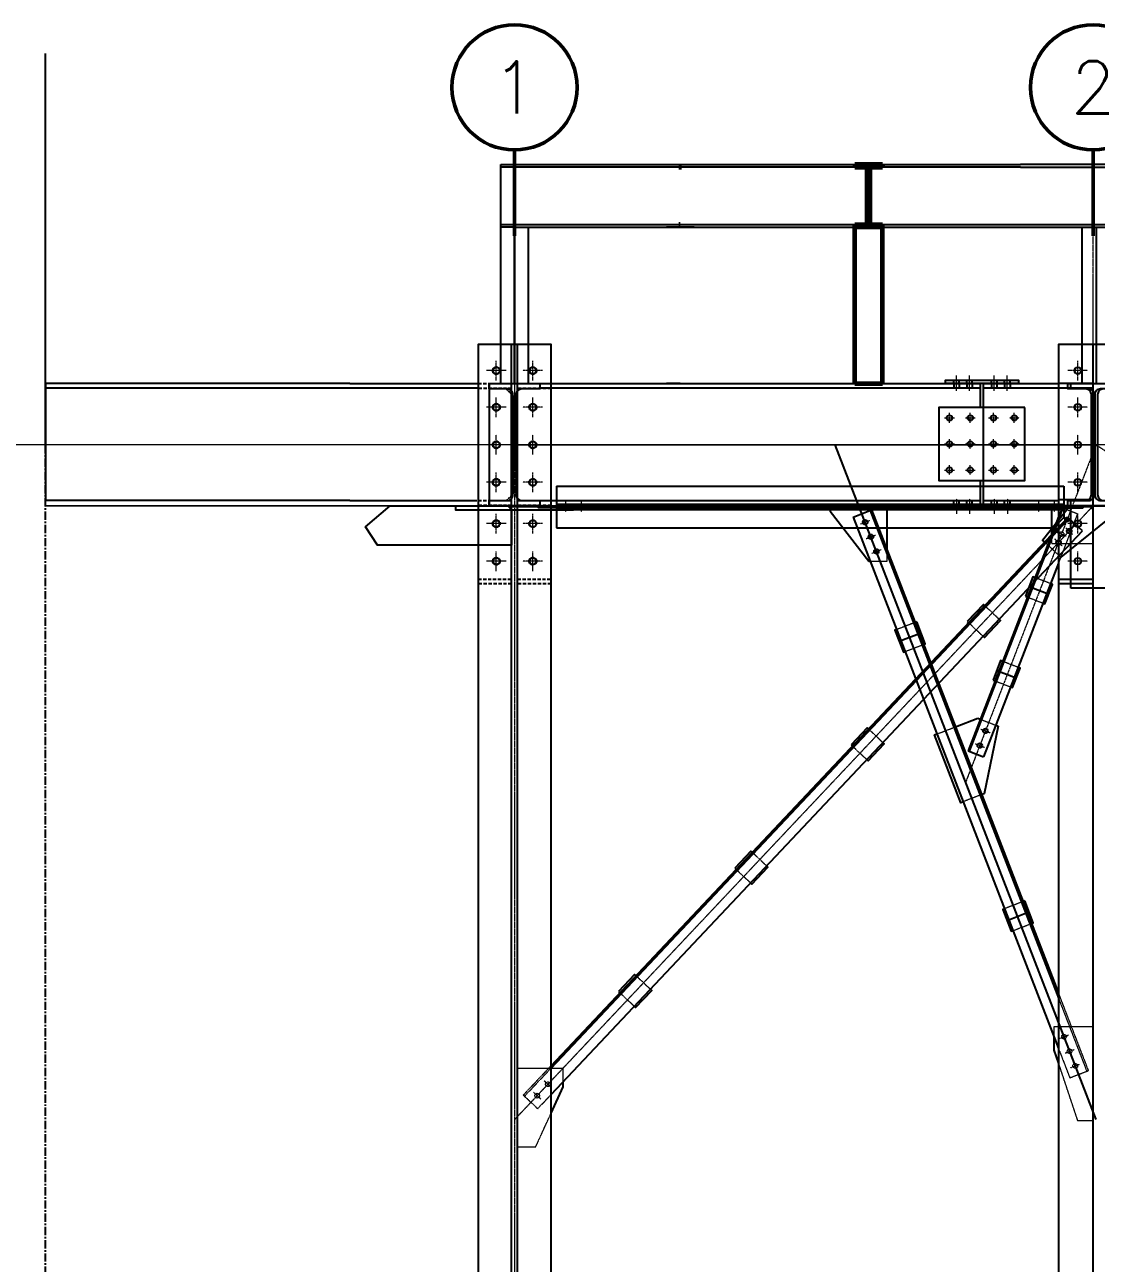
# Model space of a CAD drawing. Header units: millimetres. Extents: x 13669 to 217197, y -88248 to 24578.
# Drawn here: x 61691 to 65801, y 18492 to 23242 of the extents above; entities that cross this region are included whole.
import ezdxf
from ezdxf.enums import TextEntityAlignment as Align

# ---------------------------------------------------------------- set-up
doc = ezdxf.new("R2010")
doc.units = ezdxf.units.MM
for name, pattern in [('CENTER', [50.8, 31.75, -6.35, 6.35, -6.35]), ('CENTER2', [1.125, 0.75, -0.125, 0.125, -0.125]), ('DASHED', [19.05, 12.7, -6.35]), ('DASHED2', [0.375, 0.25, -0.125])]:
    doc.linetypes.add(name, pattern=pattern)
for name, color, linetype in [('CHAPA PISO', 3, 'Continuous'), ('Tx-DDIM', 1, 'Continuous'), ('Tx-EJES', 1, 'CENTER'), ('Tx_M_EQUIPOS', 4, 'Continuous'), ('Tx_M_EXISTENTES', 8, 'Continuous'), ('Tx_M_OCULTOS', 2, 'DASHED2'), ('Tx_M_OCULTOS FINO', 1, 'DASHED2'), ('Tx_OCULTOS', 2, 'DASHED')]:
    doc.layers.add(name, color=color, linetype=linetype)
for name, color, linetype, lineweight in [('ITEM', 1, 'Continuous', 50), ('TITULOS', 6, 'Continuous', 60), ('Tx_EJES', 1, 'CENTER2', 5), ('Tx_M_CONTORNO FINO', 1, 'Continuous', 5), ('Tx_M_OCULTAS FINO', 1, 'DASHED2', 5)]:
    doc.layers.add(name, color=color, linetype=linetype, lineweight=lineweight)
doc.styles.add('ROMANS', font='romans.shx', dxfattribs={"width": 0.9})

# ---------------------------------------------------------------- blocks, each defined once
blk = doc.blocks.new('*U8')
at = {"color": 0}
blk.add_line((0, 3), (0, 7.123), dxfattribs=at)
blk.add_circle((0, 0), 3, dxfattribs=at)
at = {"color": 3, "style": 'ROMANS'}
blk.add_attdef('Nº', text='', height=2.5, dxfattribs=at).set_placement((0, 0), align=Align.MIDDLE_CENTER)

msp = doc.modelspace()

# ---------------------------------------------------------------- linework, layer by layer
msp.add_line((61770.2256929, 21631.1074862), (61770.2256929, 23131.1074862))
at = {"layer": 'CHAPA PISO'}
for p, q in [((63516.725693, 22705.6074862), (65509.8479521, 22705.6074862)), ((63516.725693, 22465.6074862), (63516.725693, 22705.6074862)), ((65852.7256928, 22705.6074862), (65509.8479521, 22705.6074862)), ((65509.8479521, 22695.6074862), (63516.725693, 22695.6074862)), ((65509.8479521, 22695.6074862), (65852.7256928, 22695.6074862)), ((63516.725693, 22475.6074862), (65509.8479521, 22475.6074862)), ((63569.3902499, 22465.6074862), (63516.725693, 22465.6074862)), ((63516.725693, 21865.6074861), (63516.725693, 22465.6074862)), ((63569.3902499, 21865.6074862), (63569.3902499, 22465.6074862)), ((63569.3902499, 22465.6074862), (65509.8479521, 22465.6074862)), ((63569.725693, 22465.6074862), (63569.725693, 21865.6074861)), ((63622.725693, 21865.6074861), (63622.725693, 22465.6074862)), ((64258.2537711, 22465.6074862), (64152.2537711, 22465.6074862)), ((65509.8479521, 22475.6074862), (65852.7256928, 22475.6074862)), ((65509.8479521, 22465.6074862), (65852.7256928, 22465.6074862)), ((65746.7256928, 21865.6074861), (65746.7256928, 22465.6074862)), ((65799.7256928, 22465.6074862), (65799.7256928, 21865.6074861)), ((64205.2537711, 21865.607486), (64152.2537711, 21865.607486))]:
    msp.add_line(p, q, dxfattribs=at)
at = {"layer": 'TITULOS'}
for p, q in [((64980.489732, 22705.6074862), (64874.489732, 22705.6074862)), ((64874.489732, 22705.6074862), (64874.489732, 22695.6074862)), ((64980.489732, 22705.6074862), (64980.489732, 22695.6074862)), ((64200.2537711, 22695.6074862), (64210.2537711, 22695.6074862)), ((64874.489732, 22695.6074862), (64980.489732, 22695.6074862)), ((64922.489732, 22475.6074862), (64922.489732, 22695.6074862)), ((64932.489732, 22695.6074862), (64932.489732, 22475.6074862)), ((64205.2537711, 22475.6074862), (64200.2537711, 22475.6074862)), ((64874.489732, 22475.6074862), (64980.489732, 22475.6074862)), ((64874.489732, 22465.6074862), (64874.489732, 22475.6074862)), ((64874.489732, 21865.607486), (64874.489732, 22465.6074862)), ((64980.489732, 22465.6074862), (64874.489732, 22465.6074862)), ((64980.489732, 22465.6074862), (64980.489732, 22475.6074862)), ((64980.489732, 21865.607486), (64980.489732, 22465.6074862)), ((64874.489732, 21865.607486), (64980.489732, 21865.607486))]:
    msp.add_line(p, q, dxfattribs=at)
at = {"layer": 'Tx-DDIM'}
for p, q in [((65799.7256928, 19042.9274858), (64799.7256928, 21631.1074861)), ((65543.4910438, 21087.2359886), (65610.2327968, 21061.4488513)), ((65044.7589176, 20877.607498), (65128.7105167, 20910.0440361)), ((65419.3156923, 20765.8478274), (65493.939336, 20737.0153491)), ((65458.3655982, 19807.1189591), (65542.3171974, 19839.5554971))]:
    msp.add_line(p, q, dxfattribs=at)
at = {"layer": 'Tx-EJES'}
msp.add_line((61770.2256929, 7220.7061041), (61770.2256929, 23130.784364), dxfattribs=at)
at = {"layer": 'Tx_EJES'}
for p, q in [((63569.725693, 22526.9069836), (63569.725693, 13250.3274861)), ((63499.725693, 21877.657486), (63499.725693, 21953.057486)), ((63639.725693, 21877.657486), (63639.725693, 21953.057486)), ((65729.7256928, 21877.657486), (65729.7256928, 21953.057486)), ((63537.425693, 21915.357486), (63462.025693, 21915.357486)), ((63677.425693, 21915.357486), (63602.025693, 21915.357486)), ((65264.3006928, 21839.7324866), (65264.3006928, 21896.2824866)), ((65314.3006928, 21839.7324866), (65314.3006928, 21896.2824866)), ((65409.5506928, 21839.7324866), (65409.5506928, 21896.2824866)), ((65459.5506928, 21839.7324866), (65459.5506928, 21896.2824866)), ((65767.4256928, 21915.357486), (65692.0256928, 21915.357486)), ((65264.3006928, 21838.1074862), (65264.3006928, 21875.8074862)), ((65314.3006928, 21838.1074869), (65314.3006928, 21875.8074869)), ((65409.5506928, 21838.1074862), (65409.5506928, 21875.8074862)), ((65459.5506928, 21838.1074863), (65459.5506928, 21875.8074863)), ((63499.725693, 21737.057486), (63499.725693, 21812.457486)), ((63639.725693, 21737.057486), (63639.725693, 21812.457486)), ((65729.7256928, 21737.057486), (65729.7256928, 21812.457486)), ((63537.425693, 21774.757486), (63462.025693, 21774.757486)), ((63677.425693, 21774.757486), (63602.025693, 21774.757486)), ((65237.4756956, 21715.2574866), (65237.4756956, 21752.9574866)), ((65237.4756956, 21715.257486), (65237.4756956, 21752.957486)), ((65317.4756956, 21715.2574866), (65317.4756956, 21752.9574866)), ((65317.4756956, 21715.257486), (65317.4756956, 21752.957486)), ((65406.3756956, 21715.2574866), (65406.3756956, 21752.9574866)), ((65406.3756956, 21715.257486), (65406.3756956, 21752.957486)), ((65486.3756956, 21715.2574866), (65486.3756956, 21752.9574866)), ((65486.3756956, 21715.257486), (65486.3756956, 21752.957486)), ((65767.4256928, 21774.757486), (65692.0256928, 21774.757486)), ((65218.6256956, 21734.1074866), (65256.3256956, 21734.1074866)), ((65218.6256956, 21734.107486), (65256.3256956, 21734.107486)), ((65298.6256956, 21734.1074866), (65336.3256956, 21734.1074866)), ((65298.6256956, 21734.107486), (65336.3256956, 21734.107486)), ((65387.5256956, 21734.1074866), (65425.2256956, 21734.1074866)), ((65387.5256956, 21734.107486), (65425.2256956, 21734.107486)), ((65467.5256956, 21734.1074866), (65505.2256956, 21734.1074866)), ((65467.5256956, 21734.107486), (65505.2256956, 21734.107486)), ((63499.725693, 21593.157486), (63499.725693, 21668.557486)), ((63639.725693, 21593.157486), (63639.725693, 21668.557486)), ((65729.7256928, 21593.157486), (65729.7256928, 21668.557486)), ((68419.7256931, 21631.1074862), (57359.3902501, 21631.1074862)), ((63537.425693, 21630.857486), (63462.025693, 21630.857486)), ((74630.061136, 21631.1074861), (63569.725693, 21631.1074861)), ((63569.725693, 21631.1074861), (65788.4256928, 21631.1074861)), ((63677.425693, 21630.857486), (63602.025693, 21630.857486)), ((65218.6256956, 21634.1074866), (65256.3256956, 21634.1074866)), ((65218.6256956, 21634.107486), (65256.3256956, 21634.107486)), ((65237.4756956, 21615.2574866), (65237.4756956, 21652.9574866)), ((65237.4756956, 21615.257486), (65237.4756956, 21652.957486)), ((65298.6256956, 21634.1074866), (65336.3256956, 21634.1074866)), ((65298.6256956, 21634.107486), (65336.3256956, 21634.107486)), ((65799.7256928, 21631.1074861), (65299.7256928, 20337.017486)), ((65317.4756956, 21615.2574866), (65317.4756956, 21652.9574866)), ((65317.4756956, 21615.257486), (65317.4756956, 21652.957486)), ((65387.5256956, 21634.1074866), (65425.2256956, 21634.1074866)), ((65387.5256956, 21634.107486), (65425.2256956, 21634.107486)), ((65406.3756956, 21615.2574866), (65406.3756956, 21652.9574866)), ((65406.3756956, 21615.257486), (65406.3756956, 21652.957486)), ((65467.5256956, 21634.1074866), (65505.2256956, 21634.1074866)), ((65467.5256956, 21634.107486), (65505.2256956, 21634.107486)), ((65486.3756956, 21615.2574866), (65486.3756956, 21652.9574866)), ((65486.3756956, 21615.257486), (65486.3756956, 21652.957486)), ((65767.4256928, 21630.857486), (65692.0256928, 21630.857486)), ((65799.7256928, 21631.1074861), (69780.0611359, 19042.9274858)), ((63499.725693, 21449.257486), (63499.725693, 21524.657486)), ((63639.725693, 21449.257486), (63639.725693, 21524.657486)), ((65218.6256956, 21534.1074866), (65256.3256956, 21534.1074866)), ((65218.6256956, 21534.107486), (65256.3256956, 21534.107486)), ((65237.4756956, 21515.2574866), (65237.4756956, 21552.9574866)), ((65237.4756956, 21515.257486), (65237.4756956, 21552.957486)), ((65298.6256956, 21534.1074866), (65336.3256956, 21534.1074866)), ((65298.6256956, 21534.107486), (65336.3256956, 21534.107486)), ((65317.4756956, 21515.2574866), (65317.4756956, 21552.9574866)), ((65317.4756956, 21515.257486), (65317.4756956, 21552.957486)), ((65387.5256956, 21534.1074866), (65425.2256956, 21534.1074866)), ((65387.5256956, 21534.107486), (65425.2256956, 21534.107486)), ((65406.3756956, 21515.2574866), (65406.3756956, 21552.9574866)), ((65406.3756956, 21515.257486), (65406.3756956, 21552.957486)), ((65467.5256956, 21534.1074866), (65505.2256956, 21534.1074866)), ((65467.5256956, 21534.107486), (65505.2256956, 21534.107486)), ((65486.3756956, 21515.2574866), (65486.3756956, 21552.9574866)), ((65486.3756956, 21515.257486), (65486.3756956, 21552.957486)), ((65729.7256928, 21449.257486), (65729.7256928, 21524.657486)), ((63537.425693, 21486.957486), (63462.025693, 21486.957486)), ((63677.425693, 21486.957486), (63602.025693, 21486.957486)), ((65767.4256928, 21486.957486), (65692.0256928, 21486.957486)), ((65264.415484, 21424.1074861), (65264.415484, 21386.4074861)), ((65264.415484, 21422.4824869), (65264.415484, 21365.9324869)), ((65314.415484, 21424.1074859), (65314.415484, 21386.4074859)), ((65314.415484, 21422.4824869), (65314.415484, 21365.9324869)), ((65409.665484, 21424.1074867), (65409.665484, 21386.4074867)), ((65409.665484, 21422.4824869), (65409.665484, 21365.9324869)), ((65459.665484, 21424.1074859), (65459.665484, 21386.4074859)), ((65459.665484, 21422.4824869), (65459.665484, 21365.9324869)), ((63558.425693, 21392.6574861), (65788.4256928, 21392.6574861)), ((65788.4256928, 21396.6074861), (63569.725693, 19042.9274862)), ((63757.0336511, 21382.3074861), (63757.0336511, 21403.0074861)), ((63766.0336511, 21373.6574861), (63766.0336511, 21411.6574861)), ((63775.0336511, 21382.3074861), (63775.0336511, 21403.0074861)), ((63817.0336511, 21382.3074861), (63817.0336511, 21403.0074861)), ((63826.0336511, 21373.6574861), (63826.0336511, 21411.6574861)), ((63835.0336511, 21382.3074861), (63835.0336511, 21403.0074861)), ((65571.7640816, 21382.3074861), (65571.7640816, 21403.0074861)), ((65580.7640816, 21373.6574861), (65580.7640816, 21411.6574861)), ((65589.7640816, 21382.3074861), (65589.7640816, 21403.0074861)), ((65631.7640816, 21382.3074861), (65631.7640816, 21403.0074861)), ((65640.7640816, 21373.6574861), (65640.7640816, 21411.6574861)), ((65649.7640816, 21382.3074861), (65649.7640816, 21403.0074861)), ((63537.425693, 21328.4450328), (63462.025693, 21328.4450328)), ((63499.725693, 21290.7450328), (63499.725693, 21366.1450328)), ((63677.425693, 21328.4450328), (63602.025693, 21328.4450328)), ((63639.725693, 21290.7450328), (63639.725693, 21366.1450328)), ((64896.8133656, 21327.1087869), (64932.2595963, 21340.8042141)), ((65671.2968857, 21351.4289423), (65706.7431164, 21337.7335151)), ((65767.4256928, 21328.4450328), (65692.0256928, 21328.4450328)), ((65729.7256928, 21290.7450328), (65729.7256928, 21366.1450328)), ((64918.4377243, 21271.1410542), (64953.883955, 21284.8364814)), ((65649.6725269, 21295.4612096), (65685.1187577, 21281.7657824)), ((65710.9135967, 21286.6802814), (65683.2623613, 21312.7457601)), ((65669.7575776, 21243.020436), (65642.1063422, 21269.0859147)), ((63537.425693, 21184.4450328), (63462.025693, 21184.4450328)), ((63499.725693, 21146.7450328), (63499.725693, 21222.1450328)), ((63677.425693, 21184.4450328), (63602.025693, 21184.4450328)), ((63639.725693, 21146.7450328), (63639.725693, 21222.1450328)), ((64940.062083, 21215.1733214), (64975.5083137, 21228.8687486)), ((65767.4256928, 21184.4450328), (65692.0256928, 21184.4450328)), ((65729.7256928, 21146.7450328), (65729.7256928, 21222.1450328)), ((65357.9083954, 20540.3231195), (65393.3546262, 20526.6276923)), ((65336.2840367, 20484.3553868), (65371.7302674, 20470.6599596)), ((65659.1536508, 19354.0349073), (65694.5998815, 19367.7303345)), ((65680.7780095, 19298.0671746), (65716.2242402, 19311.7626017)), ((65702.4023682, 19242.0994418), (65737.848599, 19255.794869)), ((63711.3462084, 19165.4643574), (63683.694973, 19191.5298361)), ((63670.1901894, 19121.804512), (63642.538954, 19147.8699907))]:
    msp.add_line(p, q, dxfattribs=at)
at = {"layer": 'Tx_EJES', "extrusion": (6.12323e-17, 1, -1.83697e-16)}
msp.add_line((65788.4256928, 13174.9274861), (65788.4256928, 22431.8873174), dxfattribs=at)
at = {"layer": 'Tx_EJES'}
msp.add_lwpolyline([(65658.1201894, 21205.8913208), (65602.8177186, 21258.0222783)], dxfattribs=at)
at = {"layer": 'Tx_M_CONTORNO FINO'}
for centre in [(65729.7256928, 21915.357486), (65729.7256928, 21774.757486), (65729.7256928, 21630.857486), (65729.7256928, 21486.957486), (65729.7256928, 21328.4450328), (65729.7256928, 21184.4450328)]:
    msp.add_circle(centre, 14, dxfattribs=at)
at = {"layer": 'Tx_M_EQUIPOS'}
for p, q in [((62938.4256931, 21865.607486), (61770.2256929, 21865.607486)), ((61770.2256929, 21865.607486), (61770.2256929, 21417.2074862)), ((62938.4256931, 21848.307486), (61770.2256929, 21848.307486)), ((62938.4256931, 21865.607486), (63426.225693, 21865.607486)), ((63426.225693, 21848.307486), (62938.4256931, 21848.307486)), ((63472.725693, 21865.6074861), (63472.725693, 21396.6074861)), ((63666.725693, 21865.607486), (65355.4256928, 21865.607486)), ((65355.0256928, 21848.307486), (63666.725693, 21848.307486)), ((65355.4256928, 21865.607486), (65355.4256928, 21774.107486)), ((65368.4256929, 21774.107486), (65368.4256929, 21865.607486)), ((65368.4256929, 21865.607486), (65656.2256928, 21865.607486)), ((65656.2256928, 21848.307486), (65368.4256929, 21848.307486)), ((63538.725693, 21845.0074861, -248.168496), (63473.025693, 21845.0074861, -248.168496)), ((63563.725693, 21442.2074861, -248.168496), (63563.725693, 21820.0074861, -248.168496)), ((65368.4256929, 21396.6074869), (65368.4256929, 21774.107486)), ((63731.0336511, 21472.6074861), (65675.7640816, 21472.6074861)), ((63731.0336511, 21472.6074861), (63731.0336511, 21396.6074861)), ((65355.4256927, 21494.107486), (65355.4256928, 21396.6074869)), ((65675.7640816, 21472.6074861), (65675.7640816, 21396.6074861)), ((62938.4256931, 21417.2074862), (61770.2256929, 21417.2074862)), ((61770.2256929, 21396.6074862), (61770.2256929, 21417.2074862)), ((61770.2256929, 21396.6074862), (63429.7256931, 21398.107486)), ((62938.4256931, 21417.2074862), (63425.274568, 21417.2074862)), ((63472.725693, 21396.6074861), (63472.725693, 21417.2074861)), ((63472.725693, 21396.6074861), (63472.725693, 21417.2074861)), ((63473.025693, 21417.2074861, -248.168496), (63538.725693, 21417.2074861, -248.168496)), ((63666.725693, 21417.2074861), (65355.4256928, 21417.2074861)), ((63666.725693, 21396.6074861), (65655.593616, 21396.6074861)), ((63731.0336511, 21403.0074861), (65675.7640816, 21403.0074861)), ((63731.0336511, 21396.6074861), (65675.7640816, 21396.6074861)), ((63731.0336511, 21388.7074861), (65675.7640816, 21388.7074861)), ((63731.0336511, 21388.7074861), (63731.0336511, 21312.7074861)), ((63731.0336511, 21382.3074861), (65675.7640816, 21382.3074861)), ((64868.341632, 21353.6297294), (64939.2340935, 21381.0205838)), ((64933.264202, 21378.7139855), (65656.7255381, 19506.2658244)), ((64939.2340935, 21381.0205838), (65655.2256928, 19527.9054461)), ((65368.4256929, 21417.2074861), (65655.593616, 21417.2074861)), ((65675.7640816, 21388.7074861), (65675.7640816, 21352.7074861)), ((65702.7256928, 21081.367486), (65702.7256928, 21396.607486)), ((63709.7256931, 19249.7594041), (65691.9890932, 21352.6186099)), ((63709.7256931, 19240.4290556), (65696.6461433, 21348.2286345)), ((64868.341632, 21353.6297294), (65655.5611358, 19316.1639539)), ((65655.5611358, 21355.0963693), (65308.7450987, 20457.4740383)), ((65655.5611358, 21341.7780553), (65313.2225173, 20455.7440896)), ((65635.7640816, 21312.7074861), (65675.7640816, 21352.7074861)), ((65747.2915639, 21300.4876524), (65691.9890932, 21352.6186099)), ((63709.7256931, 19138.9615158), (65747.2915639, 21300.4876524)), ((63731.0336511, 21312.7074861), (65635.7640816, 21312.7074861)), ((65655.5611358, 21177.518849), (65368.4440136, 20434.4080557)), ((65896.7256928, 21081.367486), (65702.7256928, 21081.367486)), ((65260.6089768, 20549.2445383), (65346.2699205, 20582.3415191)), ((65346.2699205, 20582.3415191), (65355.5978759, 20578.7374593)), ((65424.6247463, 20552.0674169), (65370.3458602, 20292.9722189)), ((65415.2967909, 20555.6714766), (65424.6247463, 20552.0674169)), ((65308.7450987, 20457.4740383), (65368.4440136, 20434.4080557)), ((65370.3458602, 20292.9722189), (65361.0179047, 20289.3681592))]:
    msp.add_line(p, q, dxfattribs=at)
for points in [[(63709.7256931, 13250.3274861), (63709.7256931, 21348.899311), (63709.7256931, 22015.607486), (63429.7256931, 22015.607486), (63429.7256931, 21364.799311), (63429.7256931, 13250.3274861)], [(63092.6345729, 21396.6074862), (63543.425693, 21396.6074862), (63558.425693, 21381.6074862), (63558.425693, 21246.0774123), (63044.3700406, 21246.0774123), (62998.5417704, 21316.4746399), (63092.6345729, 21396.6074862)], [(64998.1326048, 21228.5806349), (64998.1326048, 21396.6074861), (64780.4298479, 21396.6074861), (64780.4298479, 21376.6074861), (64928.1326048, 21184.2785022)], [(65602.8177186, 21258.0222783), (65594.7015079, 21265.6730365), (65692.4256928, 21388.7074861), (65748.7640816, 21388.7074861), (65756.7640816, 21396.6074861), (65882.8177186, 21396.6074861), (65882.8177186, 21376.6074861), (65664.9259656, 21199.4758456), (65658.1201894, 21205.8913208)], [(65653.7957595, 21396.6074861), (65628.5348381, 21396.6074861), (65628.5348381, 21285.1474462)], [(64928.1326048, 21184.2785022), (64933.7741859, 21184.2785022)], [(65565.3696473, 21121.6645626), (65557.9072829, 21124.5478105), (65529.0748047, 21049.9241668)], [(65596.2359476, 21023.974989), (65603.6984483, 21021.0916885), (65632.5309266, 21095.7153322), (65625.0684259, 21098.5986327)], [(65529.0748047, 21049.9241668), (65536.537169, 21047.040919)], [(65372.8584814, 21014.0729127), (65367.7648328, 21018.8744483), (65306.0308042, 20953.3846802)], [(65112.4922476, 20952.0198357), (65105.9626788, 20949.4969938)], [(65138.3992169, 20865.5453947), (65144.9287857, 20868.0682365), (65112.4922476, 20952.0198357)], [(65306.0308042, 20953.3846802), (65311.1244528, 20948.5831447)], [(65366.4269236, 20896.4521872), (65371.5205722, 20891.6506517), (65433.2546008, 20957.1404197), (65428.1609522, 20961.9419552)], [(65035.0702173, 20922.1061394), (65028.5406485, 20919.5832976), (65060.9771866, 20835.6316985), (65067.5067554, 20838.1545403)], [(65441.1942959, 20800.2764014), (65433.7319315, 20803.1596493), (65404.8994532, 20728.5360056)], [(65472.0605962, 20702.5868278), (65479.5230969, 20699.7035273), (65508.3555752, 20774.327171), (65500.8930745, 20777.2104715)], [(65404.8994532, 20728.5360056), (65412.3618176, 20725.6527578)], [(64927.0016085, 20541.0912546), (64921.9079598, 20545.8927902), (64860.1739313, 20480.4030221)], [(65290.1254432, 20261.9773048), (65280.7974878, 20258.373245), (65180.3885598, 20518.2496241), (65189.7165153, 20521.8536839)], [(64860.1739313, 20480.4030221), (64865.2675799, 20475.6014866)], [(64920.5700507, 20423.4705291), (64925.6636993, 20418.6689936), (64987.3977279, 20484.1587616), (64982.3040792, 20488.9602972)], [(64481.1447355, 20068.1095966), (64476.0510869, 20072.9111321), (64414.3170583, 20007.4213641)], [(64414.3170583, 20007.4213641), (64419.410707, 20002.6198285)], [(64474.7131778, 19950.4888711), (64479.8068264, 19945.6873355), (64541.5408549, 20011.1771036), (64536.4472063, 20015.9786391)], [(65526.0989283, 19881.5312967), (65519.5693595, 19879.0084549)], [(65552.0058976, 19795.0568557), (65558.5354664, 19797.5796976), (65526.0989283, 19881.5312967)], [(65448.676898, 19851.6176005), (65442.1473292, 19849.0947586), (65474.5838673, 19765.1431595), (65481.1134361, 19767.6660014)], [(64035.2878626, 19595.1279385), (64030.194214, 19599.9294741), (63968.4601854, 19534.439706)], [(63968.4601854, 19534.439706), (63973.553834, 19529.6381705)], [(64028.8563048, 19477.507213), (64033.9499535, 19472.7056775), (64095.683982, 19538.1954455), (64090.5903334, 19542.9969811)], [(65638.4256928, 19360.5135647), (65638.4256928, 19309.2837023)], [(65638.4256928, 19309.2837023), (65655.5611358, 19257.8773734)], [(63709.7256931, 19067.7588447), (63755.8478886, 19168.9597871), (63755.8478886, 19187.8896671)]]:
    msp.add_lwpolyline(points, dxfattribs=at)
for points in [[(65944.5611358, 13250.3274861), (65944.5611358, 21348.899311), (65943.2256928, 22015.607486), (65656.2256928, 22015.607486), (65655.5611358, 21364.799311), (65655.5611358, 13250.3274861)], [(65501.9256928, 21865.6074866), (65221.9256928, 21865.6074866), (65221.9256928, 21878.3074866), (65501.9256928, 21878.3074866)], [(65526.3756956, 21774.1074866), (65197.4756956, 21774.1074866), (65197.4756956, 21494.1074866), (65526.3756956, 21494.1074866)], [(63344.7256931, 21396.6074861), (63794.7256929, 21396.6074861), (63794.7256929, 21380.8074861), (63344.7256931, 21380.8074861)], [(63661.4190767, 21396.6074861), (63871.4190767, 21396.6074861), (63871.4190767, 21388.7074861), (63661.4190767, 21388.7074861)], [(64334.8988664, 21396.6074861), (64424.8988664, 21396.6074861), (64424.8988664, 21388.7074861), (64334.8988664, 21388.7074861)], [(64984.8988664, 21396.6074861), (65074.8988664, 21396.6074861), (65074.8988664, 21388.7074861), (64984.8988664, 21388.7074861)], [(65502.040484, 21396.6074869), (65222.040484, 21396.6074869), (65222.0404835, 21383.9074867), (65502.0404835, 21383.9074867)], [(65748.7640816, 21396.6074861), (65545.7640816, 21396.6074861), (65545.7640816, 21388.7074861), (65748.7640816, 21388.7074861)]]:
    msp.add_lwpolyline(points, close=True, dxfattribs=at)
for points in [[(63472.725693, 21417.2074861), (63541.225693, 21417.2074861, 0.4142135624), (63563.425693, 21439.4074861), (63563.425693, 21822.8074861, 0.4142135624), (63541.225693, 21845.0074861), (63472.725693, 21845.0074861), (63472.725693, 21865.6074861), (63666.725693, 21865.6074861), (63666.725693, 21845.0074861), (63598.225693, 21845.0074861, 0.4142135624), (63576.025693, 21822.8074861), (63576.025693, 21439.4074861, 0.4142135624), (63598.225693, 21417.2074861), (63666.725693, 21417.2074861), (63666.725693, 21396.6074861), (63472.725693, 21396.6074861)], [(65691.4256928, 21417.2074861), (65759.9256928, 21417.2074861, 0.4142135624), (65782.1256928, 21439.4074861), (65782.1256928, 21822.8074861, 0.4142135624), (65759.9256928, 21845.0074861), (65691.4256928, 21845.0074861), (65691.4256928, 21865.6074861), (65885.4256928, 21865.6074861), (65885.4256928, 21845.0074861), (65816.9256928, 21845.0074861, 0.4142135624), (65794.7256928, 21822.8074861), (65794.7256928, 21439.4074861, 0.4142135624), (65816.9256928, 21417.2074861), (65885.4256928, 21417.2074861), (65885.4256928, 21396.6074861), (65691.4256928, 21396.6074861)], [(65702.7256928, 21417.2074861), (65771.2256928, 21417.2074861, 0.4142135624), (65793.4256928, 21439.4074861), (65793.4256928, 21822.8074861, 0.4142135624), (65771.2256928, 21845.0074861), (65702.7256928, 21845.0074861), (65702.7256928, 21865.6074861), (65896.7256928, 21865.6074861), (65896.7256928, 21845.0074861), (65828.2256928, 21845.0074861, 0.4142135624), (65806.0256928, 21822.8074861), (65806.0256928, 21439.4074861, 0.4142135624), (65828.2256928, 21417.2074861), (65896.7256928, 21417.2074861), (65896.7256928, 21396.6074861), (65702.7256928, 21396.6074861)]]:
    msp.add_lwpolyline(points, format="xyb", close=True, dxfattribs=at)
for centre, radius in [((65237.4756956, 21734.1074866), 10.5), ((65237.4756956, 21734.107486), 10.5), ((65317.4756956, 21734.1074866), 10.5), ((65317.4756956, 21734.107486), 10.5), ((65406.3756956, 21734.1074866), 10.5), ((65406.3756956, 21734.107486), 10.5), ((65486.3756956, 21734.1074866), 10.5), ((65486.3756956, 21734.107486), 10.5), ((65237.4756956, 21634.1074866), 10.5), ((65237.4756956, 21634.107486), 10.5), ((65317.4756956, 21634.1074866), 10.5), ((65317.4756956, 21634.107486), 10.5), ((65406.3756956, 21634.1074866), 10.5), ((65406.3756956, 21634.107486), 10.5), ((65486.3756956, 21634.1074866), 10.5), ((65486.3756956, 21634.107486), 10.5), ((65237.4756956, 21534.1074866), 10.5), ((65237.4756956, 21534.107486), 10.5), ((65317.4756956, 21534.1074866), 10.5), ((65317.4756956, 21534.107486), 10.5), ((65406.3756956, 21534.1074866), 10.5), ((65406.3756956, 21534.107486), 10.5), ((65486.3756956, 21534.1074866), 10.5), ((65486.3756956, 21534.107486), 10.5), ((64914.5364809, 21333.9565005), 9), ((64936.1608397, 21277.9887678), 9), ((65697.087979, 21299.7130207), 9), ((64957.7851984, 21222.021035), 9), ((65655.9319599, 21256.0531754), 9), ((65375.6315108, 20533.4754059), 9), ((65354.0071521, 20477.5076732), 9)]:
    msp.add_circle(centre, radius, dxfattribs=at)
at = {"layer": 'Tx_M_EXISTENTES'}
for centre in [(63499.725693, 21915.357486), (63639.725693, 21915.357486), (65729.7256928, 21915.357486), (63499.725693, 21774.757486), (63639.725693, 21774.757486), (65729.7256928, 21774.757486), (63499.725693, 21630.857486), (63639.725693, 21630.857486), (65729.7256928, 21630.857486), (63499.725693, 21486.957486), (63639.725693, 21486.957486), (65729.7256928, 21486.957486), (63499.725693, 21328.4450328), (63639.725693, 21328.4450328), (65729.7256928, 21328.4450328), (63499.725693, 21184.4450328), (63639.725693, 21184.4450328), (65729.7256928, 21184.4450328)]:
    msp.add_circle(centre, 12.7, dxfattribs=at)
at = {"layer": 'Tx_M_OCULTAS FINO'}
for p, q in [((65668.9863662, 21389.8432821), (65655.5611358, 21355.0963693)), ((65673.4637848, 21388.1133334), (65655.5611358, 21341.7780553)), ((65668.9863662, 21389.8432821), (65728.6852811, 21366.7772995)), ((65728.6852811, 21366.7772995), (65655.5611358, 21177.518849)), ((65655.2256928, 19527.9054461), (65770.0515147, 19230.7155504)), ((65656.7255381, 19506.2658244), (65764.0816232, 19228.4089522)), ((65655.5611358, 19316.1639539), (65699.1590532, 19203.324696)), ((63603.2503304, 19136.8063543), (63709.7256931, 19249.7594041)), ((63607.9073805, 19132.4163789), (63709.7256931, 19240.4290556)), ((65699.1590532, 19203.324696), (65770.0515147, 19230.7155504)), ((63658.5528011, 19084.6753968), (63603.2503304, 19136.8063543)), ((63658.5528011, 19084.6753968), (63709.7256931, 19138.9615158))]:
    msp.add_line(p, q, dxfattribs=at)
for points in [[(65628.5348381, 21285.1474462), (65628.5348381, 21251.8357888), (65788.4256928, 21251.8357888), (65788.4256928, 21381.6074861), (65773.4256928, 21396.6074861), (65655.593616, 21396.6074861)], [(64933.7741859, 21184.2785022), (64998.1326048, 21184.2785022), (64998.1326048, 21228.5806349)], [(65625.0684259, 21098.5986327), (65565.3696473, 21121.6645626)], [(65536.537169, 21047.040919), (65596.2359476, 21023.974989)], [(65428.1609522, 20961.9419552), (65372.8584814, 21014.0729127)], [(65105.9626788, 20949.4969938), (65035.0702173, 20922.1061394)], [(65311.1244528, 20948.5831447), (65366.4269236, 20896.4521872)], [(65067.5067554, 20838.1545403), (65138.3992169, 20865.5453947)], [(65500.8930745, 20777.2104715), (65441.1942959, 20800.2764014)], [(65412.3618176, 20725.6527578), (65472.0605962, 20702.5868278)], [(65355.5978759, 20578.7374593), (65415.2967909, 20555.6714766)], [(64982.3040792, 20488.9602972), (64927.0016085, 20541.0912546)], [(65189.7165153, 20521.8536839), (65260.6089768, 20549.2445383)], [(64865.2675799, 20475.6014866), (64920.5700507, 20423.4705291)], [(65361.0179047, 20289.3681592), (65290.1254432, 20261.9773048)], [(64536.4472063, 20015.9786391), (64481.1447355, 20068.1095966)], [(64419.410707, 20002.6198285), (64474.7131778, 19950.4888711)], [(65519.5693595, 19879.0084549), (65448.676898, 19851.6176005)], [(65481.1134361, 19767.6660014), (65552.0058976, 19795.0568557)], [(64090.5903334, 19542.9969811), (64035.2878626, 19595.1279385)], [(63973.553834, 19529.6381705), (64028.8563048, 19477.507213)], [(65655.5611358, 19399.2837023), (65638.4256928, 19399.2837023), (65638.4256928, 19360.5135647)], [(65655.5611358, 19257.8773734), (65728.4256928, 19039.2837023), (65788.4256928, 19039.2837023), (65788.4256928, 19399.2837023), (65655.5611358, 19399.2837023)], [(63755.8478886, 19187.8896671), (63755.8478886, 19238.9597871), (63581.025693, 19238.9597871), (63581.025693, 18938.9597871), (63651.025693, 18938.9597871), (63709.7256931, 19067.7588447)]]:
    msp.add_lwpolyline(points, dxfattribs=at)
for centre in [(65689.020001, 21344.5812287), (65667.3956423, 21288.613496), (65676.8767661, 19360.8826209), (65698.5011249, 19304.9148881), (65720.1254836, 19248.9471554), (63656.3645717, 19134.8372514), (63697.5205907, 19178.4970967)]:
    msp.add_circle(centre, 9, dxfattribs=at)
at = {"layer": 'Tx_M_OCULTOS', "extrusion": (6.12323e-17, 1, -1.83697e-16)}
for p, q in [((63558.425693, 13250.3274861), (63558.425693, 22015.607486)), ((63581.025693, 13250.3274861), (63581.025693, 22015.607486)), ((65788.4256928, 13250.3274861), (65788.4256928, 22015.607486))]:
    msp.add_line(p, q, dxfattribs=at)
at = {"layer": 'Tx_M_OCULTOS'}
for p, q in [((65253.8006928, 21865.6074866), (65253.8006928, 21878.3074866)), ((65253.915484, 21865.607486), (65253.915484, 21848.307486)), ((65274.6859016, 21865.607486), (65274.6859016, 21848.307486)), ((65274.8006928, 21865.6074866), (65274.8006928, 21878.3074866)), ((65303.8006928, 21865.6074866), (65303.8006928, 21878.3074866)), ((65303.915484, 21865.6074866), (65303.915484, 21848.3074866)), ((65324.6859016, 21865.6074866), (65324.6859016, 21848.3074866)), ((65324.8006928, 21865.6074866), (65324.8006928, 21878.3074866)), ((65399.0506928, 21865.6074866), (65399.0506928, 21878.3074866)), ((65399.165484, 21865.6074861), (65399.165484, 21848.3074861)), ((65419.9359016, 21865.6074861), (65419.9359016, 21848.3074861)), ((65420.0506928, 21865.6074866), (65420.0506928, 21878.3074866)), ((65449.0506928, 21865.6074866), (65449.0506928, 21878.3074866)), ((65449.165484, 21865.6074861), (65449.165484, 21848.3074861)), ((65469.9359016, 21865.6074861), (65469.9359016, 21848.3074861)), ((65470.0506928, 21865.6074866), (65470.0506928, 21878.3074866)), ((65788.4256928, 21865.607486), (65656.2256928, 21865.607486)), ((65788.4256928, 21848.307486), (65656.2256928, 21848.307486)), ((63538.725693, 21845.0074861, -248.168496), (63473.025693, 21845.0074861, -248.168496)), ((63563.725693, 21820.0074861, -248.168496), (63538.725693, 21845.0074861, -248.168496)), ((63563.725693, 21442.2074861, -248.168496), (63563.725693, 21820.0074861, -248.168496)), ((63538.725693, 21417.2074861, -248.168496), (63563.725693, 21442.2074861, -248.168496)), ((63473.025693, 21417.2074861, -248.168496), (63538.725693, 21417.2074861, -248.168496)), ((65253.915484, 21396.6074869), (65253.915484, 21383.9074867)), ((65254.0302752, 21396.6074863), (65254.0302752, 21413.9074863)), ((65274.8006928, 21396.6074863), (65274.8006928, 21413.9074863)), ((65274.915484, 21396.6074869), (65274.915484, 21383.9074867)), ((65303.915484, 21396.6074869), (65303.915484, 21383.9074867)), ((65304.0302752, 21396.6074863), (65304.0302752, 21413.9074863)), ((65324.8006928, 21396.6074863), (65324.8006928, 21413.9074863)), ((65324.915484, 21396.6074869), (65324.915484, 21383.9074867)), ((65399.165484, 21396.6074869), (65399.165484, 21383.9074867)), ((65399.2802752, 21396.6074868), (65399.2802752, 21413.9074868)), ((65420.0506928, 21396.6074868), (65420.0506928, 21413.9074868)), ((65420.165484, 21396.6074869), (65420.165484, 21383.9074867)), ((65449.165484, 21396.6074869), (65449.165484, 21383.9074867)), ((65449.2802752, 21396.6074861), (65449.2802752, 21413.9074861)), ((65470.0506928, 21396.6074861), (65470.0506928, 21413.9074861)), ((65470.165484, 21396.6074869), (65470.165484, 21383.9074867)), ((65788.4256929, 21419.907486), (65656.2256928, 21419.907486)), ((65788.4377111, 21396.6074861), (65656.2377111, 21396.6074861)), ((65656.2256929, 21116.2200328), (65788.4256928, 21116.2200328)), ((65788.4256928, 21097.1200328), (65656.2256929, 21097.1200328))]:
    msp.add_line(p, q, dxfattribs=at)
msp.add_lwpolyline([(63472.725693, 21417.2074861), (63541.225693, 21417.2074861, 0.4142135624), (63563.425693, 21439.4074861), (63563.425693, 21822.8074861, 0.4142135624), (63541.225693, 21845.0074861), (63472.725693, 21845.0074861), (63472.725693, 21865.6074861), (63666.725693, 21865.6074861), (63666.725693, 21845.0074861), (63598.225693, 21845.0074861, 0.4142135624), (63576.025693, 21822.8074861), (63576.025693, 21439.4074861, 0.4142135624), (63598.225693, 21417.2074861), (63666.725693, 21417.2074861), (63666.725693, 21396.6074861), (63472.725693, 21396.6074861)], format="xyb", close=True, dxfattribs=at)
at = {"layer": 'Tx_M_OCULTOS FINO'}
for centre in [(63499.725693, 21915.357486), (63639.725693, 21915.357486), (63499.725693, 21774.757486), (63639.725693, 21774.757486), (63499.725693, 21630.857486), (63639.725693, 21630.857486), (63499.725693, 21486.957486), (63639.725693, 21486.957486), (63499.725693, 21328.4450328), (63639.725693, 21328.4450328), (63499.725693, 21184.4450328), (63639.725693, 21184.4450328)]:
    msp.add_circle(centre, 14, dxfattribs=at)
at = {"layer": 'Tx_OCULTOS'}
for p, q in [((63429.7256931, 21865.607486), (63558.425693, 21865.607486)), ((63581.025693, 21865.607486), (63709.7256931, 21865.607486)), ((63558.425693, 21846.507486), (63429.7256931, 21846.507486)), ((63709.7256931, 21846.507486), (63581.025693, 21846.507486)), ((63429.7256931, 21417.207486), (63558.425693, 21417.207486)), ((63558.425693, 21398.107486), (63429.7256931, 21398.107486)), ((63581.025693, 21417.207486), (63709.7256931, 21417.207486)), ((63709.7256931, 21398.107486), (63581.025693, 21398.107486)), ((63429.7256931, 21116.2200328), (63558.425693, 21116.2200328)), ((63558.425693, 21097.1200328), (63429.7256931, 21097.1200328)), ((63581.025693, 21116.2200328), (63709.7256931, 21116.2200328)), ((63709.7256931, 21097.1200328), (63581.025693, 21097.1200328))]:
    msp.add_line(p, q, dxfattribs=at)

# ---------------------------------------------------------------- block references
at = {"layer": 'ITEM', "color": 1}
ref = msp.add_blockref('*U8', (63569.7256932, 23001.695107), dxfattribs=dict(at, xscale=-80, yscale=80, zscale=80, rotation=180))
ref.add_attrib('Nº', '1', dxfattribs={"layer": '0', "color": 3, "height": 200, "style": 'ROMANS'}).set_placement((63569.7256932, 23001.695107), align=Align.MIDDLE_CENTER)
ref = msp.add_blockref('*U8', (65788.4256928, 23001.695107), dxfattribs=dict(at, xscale=-80, yscale=80, zscale=80, rotation=180))
ref.add_attrib('Nº', '2', dxfattribs={"layer": '0', "color": 3, "height": 200, "style": 'ROMANS'}).set_placement((65788.4256928, 23001.695107), align=Align.MIDDLE_CENTER)

doc.saveas('drawing.dxf')
